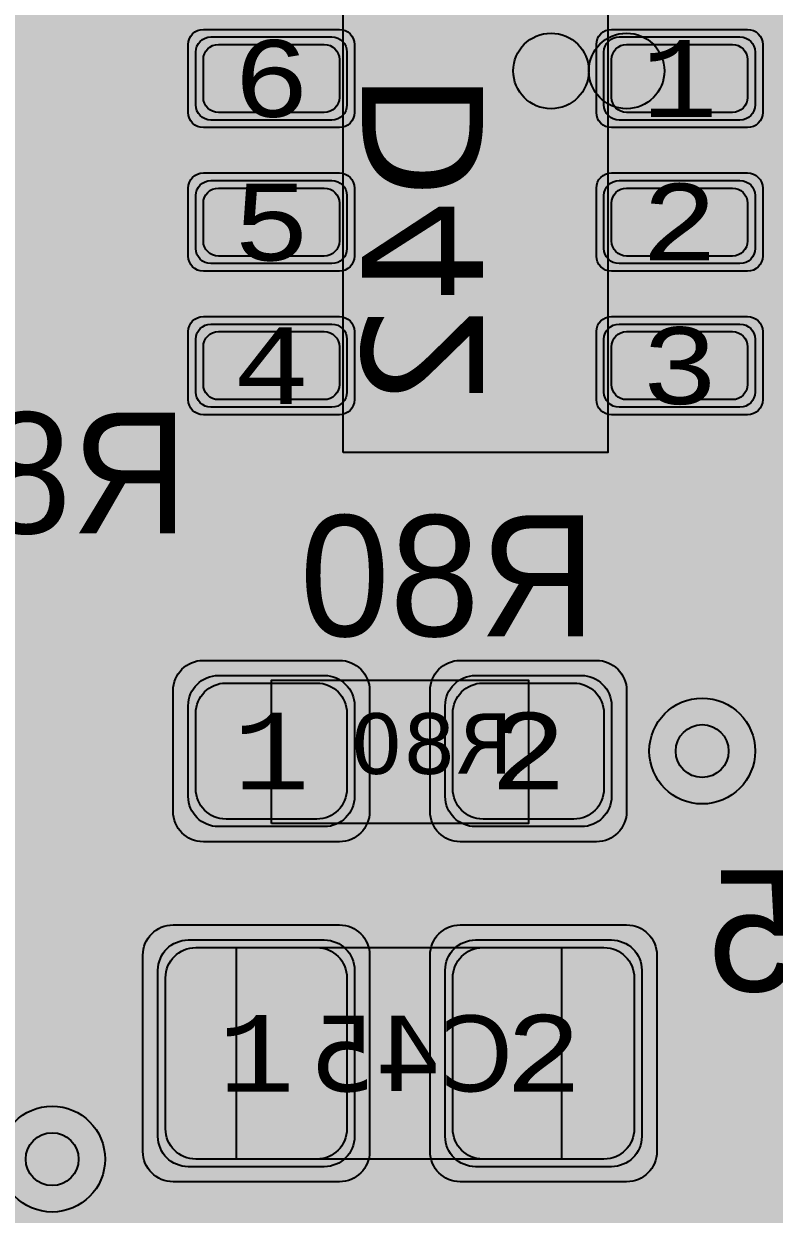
# Model space of a CAD drawing. Extents: x -98 to 119, y -207 to 98.
# Drawn here: x -17.49 to -12.52, y -2.56 to 5.31 of the extents above; entities that cross this region are included whole.
import ezdxf
from ezdxf.enums import TextEntityAlignment as Align

# ---------------------------------------------------------------- set-up
doc = ezdxf.new("R2010")
doc.units = 0
doc.header["$MEASUREMENT"] = 0
for name, color, linetype in [('ASSEMBLY_OUTLINES_BTM', 191, 'CONTINUOUS'), ('ASSEMBLY_PART_NUMBERS_BTM', 191, 'CONTINUOUS'), ('ASSEMBLY_PART_NUMBERS_TOP', 102, 'CONTINUOUS'), ('ASSEMBLY_REF_DES_BTM', 191, 'CONTINUOUS'), ('BOARD_OUTLINE', 10, 'CONTINUOUS'), ('DRILL_DRAWING', 21, 'CONTINUOUS'), ('GENERATED_SILKSCREEN_BTM', 255, 'CONTINUOUS'), ('MANUFACTURING_OUTLINES', 10, 'CONTINUOUS'), ('PART_PADS_SMD_BTM', 230, 'CONTINUOUS'), ('PIN_NUMBERS_BTM', 8, 'CONTINUOUS'), ('PIN_NUMBERS_TOP', 8, 'CONTINUOUS'), ('PLACEMENT_OUTLINES_BTM', 222, 'CONTINUOUS'), ('PLANE_DATA_LAYER_BOTTOM', 230, 'CONTINUOUS'), ('PLANE_DATA_LAYER_TOP', 150, 'CONTINUOUS'), ('PLANE_SHAPES_LAYER_BOTTOM', 230, 'CONTINUOUS'), ('PLANE_SHAPES_LAYER_TOP', 150, 'CONTINUOUS'), ('ROUTE_BORDER', 151, 'CONTINUOUS'), ('SILKSCREEN_OUTLINES_BTM', 211, 'CONTINUOUS'), ('SILKSCREEN_REF_DES_BTM', 211, 'CONTINUOUS'), ('SOLDERMASK_PADS_BTM', 12, 'CONTINUOUS'), ('SOLDERPASTE_PADS_BTM', 12, 'CONTINUOUS'), ('TRACES_LAYER_BOTTOM', 230, 'CONTINUOUS'), ('TRACES_LAYER_TOP', 150, 'CONTINUOUS'), ('VIA_HOLES_LAYER_BOTTOM', 30, 'CONTINUOUS'), ('VIA_HOLES_LAYER_TOP', 30, 'CONTINUOUS'), ('VIA_PADS_LAYER_BOTTOM', 230, 'CONTINUOUS'), ('VIA_PADS_LAYER_TOP', 150, 'CONTINUOUS')]:
    doc.layers.add(name, color=color, linetype=linetype)
doc.styles.add('COURIER_NEW', font='COUR.TTF')
doc.styles.add('VERDANA', font='verdana.TTF')
doc.styles.add('VERIBEST_GERBER_0', font='txt')

msp = doc.modelspace()

# ---------------------------------------------------------------- hatches: boundary and pattern name
at = {"layer": 'ASSEMBLY_OUTLINES_BTM'}
h = msp.add_hatch(color=256, dxfattribs=at)
edge = h.paths.add_edge_path()
edge.add_arc((-14, 5), 0.25, 0, 360)
at = {"layer": 'PLANE_DATA_LAYER_BOTTOM'}
h = msp.add_hatch(color=256, dxfattribs=at)
h.paths.add_polyline_path([(-96.5, 0, -1), (96.5, 0, -1)], flags=0)
h.paths.add_polyline_path([(92.251979, -7.43598, 0.72698816), (92.479659, -3.637852, -0.30860979), (92.431259, -3.566904, -0.00963525), (92.431316, -3.563968, 0.00963501), (92.5, -0.000006), (92.5, 0.000001, 0.05332526), (90.407665, 19.562826, -0.05332692), (90.405941, 19.578942), (90.405941, 19.578943, -0.23821791), (90.436919, 19.640273, 0.66175504), (89.584154, 23.221888, -0.29529758), (89.523137, 23.277841, 0.02240102), (87.08146, 31.194059, -0.0862063), (87.076996, 31.219756), (87.076996, 31.219757, -0.21018391), (87.101696, 31.275919, 0.67938251), (85.774921, 34.749845, -0.30186499), (85.705267, 34.797373, 0.04791583), (77.514669, 50.475005, -0.14530744), (77.502324, 50.516585, -0.1239887), (77.511414, 50.552678, 0.60660899), (75.516892, 53.486368, -0.27423899), (75.44586, 53.517962, 0.02152308), (70.565432, 59.806101, -0.17759524), (70.547363, 59.855368), (70.547363, 59.855369, -0.1118333), (70.5548, 59.888203, 0.66175545), (68.116894, 62.64715, -0.29529737), (68.036725, 62.667806, 0.05833458), (51.722715, 76.687749, -0.24933783), (51.689123, 76.750923), (51.689123, 76.750924, -0.06075989), (51.691357, 76.76924, 0.7149664), (48.509213, 78.818582, -0.31487112), (48.42205, 78.81342, 0.02280668), (41.042088, 82.896302, -0.28513695), (40.999698, 82.964591), (40.999698, 82.964596, -0.00424702), (40.999709, 82.965891, 0.64704661), (37.697353, 84.5176, -0.28975486), (37.616734, 84.505806, 0.05294354), (19.031563, 90.52099, -0.30833592), (18.972104, 90.582877, 0.69698225), (15.284156, 91.27756, -0.30833961), (15.206255, 91.241547, 0.02237069), (6.993138, 92.235275, -0.31520437), (6.925536, 92.290658, 0.71588806), (3.14462, 92.496703, -0.31520526), (3.0714, 92.448994, 0.06346806), (-20.215283, 90.264015, -0.32014225), (-20.296827, 90.298428, 0.72963938), (-23.995319, 89.386755, -0.32014403), (-24.051528, 89.318386, 0.01866354), (-30.645576, 87.275991, -0.30986574), (-30.72878, 87.298418, 0.70117084), (-34.249879, 85.978007, -0.00275269), (-34.249874, 85.977168, -0.30685575), (-34.29782, 85.9064, 0.04916641), (-50.410548, 77.556603, -0.32354836), (-50.499711, 77.561018, 0.73921276), (-53.660594, 75.408706, -0.07516987), (-53.657188, 75.386179), (-53.657188, 75.386178, -0.24247942), (-53.68916, 75.324127, 0.01996774), (-59.527063, 70.80098, -0.29848709), (-59.610009, 70.791065, 0.55672441), (-62.5, 69), (-62.5, 68.999999, 0.08270852), (-62.392031, 68.351756, -0.29848757), (-62.412702, 68.270818, 0.06718659), (-78.279974, 49.27977, -0.27781781), (-78.350169, 49.24438, 0.43635087), (-80.5, 47.25), (-80.5, 47.249999, 0.14146633), (-80.192238, 46.184011, -0.14146588), (-80.180512, 46.143397), (-80.180512, 46.143396, -0.13119073), (-80.190652, 46.105416, 0.01929482), (-83.506407, 39.786053, -0.3122068), (-83.581614, 39.742899, 0.43912347), (-85.75, 37.75, 0.20482962), (-85.131688, 36.303992, -0.20483071), (-85.10813, 36.248899), (-85.10813, 36.248898, -0.10091901), (-85.114214, 36.219062, 0.04809776), (-90.466303, 19.289839, -0.31487042), (-90.530154, 19.230281, 0.71496565), (-91.24073, 15.512631, -0.26937831), (-91.202277, 15.446437), (-91.202277, 15.446436, -0.04192983), (-91.203345, 15.433723, 0.01884133), (-92.106444, 8.523669, -0.32827121), (-92.166453, 8.456161, 0.35402801), (-93.75, 6.5), (-93.75, 6.499999, 0.3147083), (-92.438077, 4.622088, -0.31470689), (-92.388093, 4.55054), (-92.388093, 4.550537, -0.01228575), (-92.388185, 4.546794, 0.01229418), (-92.5, 0.00001), (-92.5, -0.000004, 0.05293339), (-90.438132, -19.421494, -0.32940864), (-90.475468, -19.504015, 0.27173254), (-91.5, -21.25, 0.40159771), (-89.586502, -23.248128, -0.32940451), (-89.516056, -23.305059, 0.02130735), (-87.207653, -30.839509, -0.32217733), (-87.232533, -30.924924, 0.23066593), (-88, -32.499999), (-88, -32.5, 0.43149503), (-85.882787, -34.496562, -0.3221788), (-85.807634, -34.544174, 0.04801617), (-77.643233, -50.277018, -0.30387878), (-77.644537, -50.3618, 0.152519), (-78, -51.499999), (-78, -51.5, 0.48198292), (-75.552374, -53.449264, -0.30388342), (-75.473145, -53.479475, 0.02199125), (-70.483925, -59.90214, -0.3186215), (-70.47622, -59.989968, 0.72539906), (-67.952631, -62.834176, -0.31862421), (-67.866344, -62.852281, 0.06239253), (-50.265124, -77.650932, -0.25435623), (-50.230332, -77.714899), (-50.230332, -77.7149, -0.03445317), (-50.231054, -77.725364, 0.03445193), (-50.25, -78), (-50.25, -78.000001, 0.60330822), (-47.119729, -79.649997, -0.29136265), (-47.037917, -79.64725, 0.02294124), (-39.54278, -83.621879, -0.2900128), (-39.499155, -83.690765), (-39.499155, -83.690766, -0.00713035), (-39.499186, -83.692939, 0.00713296), (-39.5, -83.749994), (-39.5, -83.75, 0.65808296), (-36.126004, -85.203319, -0.29776298), (-36.043963, -85.188513, 0.04901634), (-18.771876, -90.575199, -0.30186131), (-18.712566, -90.635139, 0.67938177), (-15.056336, -91.31372, -0.30186438), (-14.979467, -91.279054, 0.02174912), (-6.993138, -92.235275, -0.31520437), (-6.925536, -92.290658, 0.71588806), (-3.14462, -92.496703, -0.31520526), (-3.0714, -92.448994, 0.06250827), (19.869968, -90.340657, -0.3455664), (19.954737, -90.381493, 0.79435682), (23.75, -89.500001), (23.75, -89.499973, 0.00508686), (23.749586, -89.459281, -0.34558849), (23.806159, -89.384097, 0.02146945), (31.383958, -87.013201, -0.31444693), (31.468175, -87.035889, 0.70013084), (35, -85.75), (35, -85.749988, 0.00909926), (34.998675, -85.677212, -0.00905723), (34.998625, -85.674452), (34.998625, -85.674439, -0.3044722), (35.045955, -85.60392, 0.04798546), (50.721249, -77.353765, -0.31444166), (50.808431, -77.356288, 0.61621831), (54, -75.75), (54, -75.749999, 0.06775817), (53.927211, -75.215343, -0.06775352), (53.924438, -75.194974), (53.924438, -75.194973, -0.24153729), (53.95619, -75.13308, 0.02236582), (60.452055, -70.01285, -0.31311155), (60.538488, -70.003709, 0.71009535), (63.344013, -67.475653, -0.09971759), (63.33807, -67.446151), (63.33807, -67.44615, -0.20692806), (63.362073, -67.390635, 0.05820555), (77.187807, -50.973449, -0.31748667), (77.269693, -50.94147, 0.72222414), (79.294241, -47.729048, -0.17387366), (79.276877, -47.680625, -0.13609457), (79.287761, -47.641379, 0.02052348), (82.926938, -40.980152, -0.3530032), (83.013777, -40.939997, 0.48811211), (85.5, -39), (85.5, -38.999999, 0.2400736), (84.675602, -37.381988, -0.24007295), (84.644192, -37.320342), (84.644192, -37.320341, -0.10410562), (84.650658, -37.289623, 0.05054674), (90.411157, -19.546683, -0.32146983), (90.476988, -19.487077, 0.38127918), (92.25, -17.5, 0.2751437), (91.203224, -15.741772, -0.27514249), (91.163342, -15.674784), (91.163342, -15.674783, -0.04255495), (91.164442, -15.661882, 0.02223578), (92.195155, -7.50356, -0.31919634)], flags=0)
at = {"layer": 'PLANE_DATA_LAYER_TOP'}
h = msp.add_hatch(color=256, dxfattribs=at)
h.paths.add_polyline_path([(-10.207942, -4.358938, -0.58107187), (-10.322975, -4.4245, 0.31312243), (-11.745081, -4.5273, -0.46923522), (-11.859996, -4.504196, 0.07274725), (-11.946446, -4.388124), (-13.462515, -2.872056, -0.19890996), (-13.484833, -2.818175), (-13.484833, -0.038763, -0.61989267), (-13.362585, 0.021949, 0.54146981), (-12.416437, 0.360519, -0.13857289), (-12.396207, 0.396687), (-11.388389, 1.404505, 0.19891222), (-11.241942, 1.758058), (-11.241942, 2.469389, -0.19890996), (-11.219624, 2.52327), (-11.196687, 2.546207, -0.13857289), (-11.160519, 2.566437, 0.34705113), (-10.7, 3.149999), (-10.7, 3.150003, 0.88907401), (-11.883563, 3.289481, -0.13857289), (-11.903793, 3.253313), (-12.095495, 3.061611, 0.19891222), (-12.241942, 2.708058), (-12.241942, 1.996727, -0.19890996), (-12.26426, 1.942846), (-13.103313, 1.103793, -0.13857289), (-13.139481, 1.083563, 0.10394265), (-13.362585, 0.978051, -0.61989267), (-13.484833, 1.038763), (-13.484833, 3.536691, -0.19890996), (-13.462515, 3.590572), (-12.021516, 5.031571, 0.19891222), (-11.875069, 5.385124), (-11.875069, 7.835069, 0.19891222), (-12.021516, 8.188622), (-14.0485, 10.215606, -0.19890996), (-14.070818, 10.269487), (-14.070818, 10.269488, -0.53113808), (-13.966199, 10.34019, 0.44083646), (-12.302971, 11.13997, -0.74348693), (-12.157029, 11.13997, 0.48718619), (-10.322975, 10.4245, -0.58107187), (-10.207942, 10.358938)], flags=0)
h.paths.add_polyline_path([(-12.75, -1.75, -1), (-10.75, -1.75, -1)], flags=0)
at = {"layer": 'PLANE_SHAPES_LAYER_BOTTOM'}
h = msp.add_hatch(color=256, dxfattribs=at)
h.paths.add_polyline_path([(-96.5, 0, -1), (96.5, 0, -1)], flags=0)
h.paths.add_polyline_path([(-92.5, 0, -1), (92.5, 0, -1)], flags=0)
at = {"layer": 'PLANE_SHAPES_LAYER_TOP'}
h = msp.add_hatch(color=256, dxfattribs=at)
h.paths.add_polyline_path([(-96.31345, 0, -1), (96.81345, 0, -1)], flags=0)
h.paths.add_polyline_path([(-92.25, 0, -1), (92.75, 0, -1)], flags=0)
msp.add_hatch(color=256, dxfattribs=at).paths.add_polyline_path([(-10, -24), (-25.75, -24), (-30.25, -19.5), (-30.25, -15.25), (-32, -15.25), (-32, 32.75), (-10, 32.75)], flags=0)
at = {"layer": 'VIA_HOLES_LAYER_BOTTOM'}
h = msp.add_hatch(color=256, dxfattribs=at)
edge = h.paths.add_edge_path()
edge.add_arc((-13, 0.5), 0.175, 0, 360)
h = msp.add_hatch(color=256, dxfattribs=at)
edge = h.paths.add_edge_path()
edge.add_arc((-17.3, -2.2), 0.175, 0, 360)
at = {"layer": 'VIA_HOLES_LAYER_TOP'}
h = msp.add_hatch(color=256, dxfattribs=at)
edge = h.paths.add_edge_path()
edge.add_arc((-13, 0.5), 0.175, 0, 360)
h = msp.add_hatch(color=256, dxfattribs=at)
edge = h.paths.add_edge_path()
edge.add_arc((-17.3, -2.2), 0.175, 0, 360)

# ---------------------------------------------------------------- linework, layer by layer
at = {"layer": 'ASSEMBLY_OUTLINES_BTM', "const_width": 0.1}
msp.add_lwpolyline([(-15.37, 2.47), (-15.37, 5.52), (-13.62, 5.52), (-13.62, 2.47)], close=True, dxfattribs=at)
at = {"layer": 'ASSEMBLY_OUTLINES_BTM'}
for points in [[(-15.85, 0.02), (-15.85, 0.97), (-14.15, 0.97), (-14.15, 0.02)], [(-16.08, -2.2), (-16.08, -0.8), (-13.93, -0.8), (-13.93, -2.2)]]:
    msp.add_lwpolyline(points, close=True, dxfattribs=at)
for centre in [(-14, 5), (-13.5, 5)]:
    msp.add_circle(centre, 0.25, dxfattribs=at)
at = {"layer": 'BOARD_OUTLINE', "const_width": 0.1}
msp.add_lwpolyline([(-97.5, 0, -1), (97.5, 0, -1)], format="xyb", close=True, dxfattribs=at)
at = {"layer": 'GENERATED_SILKSCREEN_BTM', "const_width": 0.15}
for points in [[(-13.624995, 5.283116, 0.00001539), (-13.625005, 5.283112), (-13.625005, 5.524995), (-15.374995, 5.524995), (-15.374995, 5.283112, 0.00001539), (-15.375005, 5.283116), (-15.375005, 5.525, -0.41421356), (-15.375, 5.525005), (-13.625, 5.525005, -0.41421356), (-13.624995, 5.525), (-13.624995, 5.283116)], [(-13.725, 5.108961, 0.22939399), (-13.725, 4.891039), (-13.725, 4.891016, -0.22943757), (-13.725, 5.108984), (-13.725, 5.108961)], [(-15.374995, 4.333112, 0.00001539), (-15.375005, 4.333116), (-15.375005, 4.616884, 0.00001539), (-15.374995, 4.616888), (-15.374995, 4.333112)], [(-13.624995, 4.333116, 0.00001539), (-13.625005, 4.333112), (-13.625005, 4.616888, 0.00001539), (-13.624995, 4.616884), (-13.624995, 4.333116)], [(-15.374995, 3.383112, 0.00001539), (-15.375005, 3.383116), (-15.375005, 3.666884, 0.00001539), (-15.374995, 3.666888), (-15.374995, 3.383112)], [(-13.624995, 3.383116, 0.00001539), (-13.625005, 3.383112), (-13.625005, 3.666888, 0.00001539), (-13.624995, 3.666884), (-13.624995, 3.383116)], [(-13.624995, 2.475, -0.41421356), (-13.625, 2.474995), (-15.375, 2.474995, -0.41421356), (-15.375005, 2.475), (-15.375005, 2.716884, 0.00001539), (-15.374995, 2.716888), (-15.374995, 2.475005), (-13.625005, 2.475005), (-13.625005, 2.716888, 0.00001539), (-13.624995, 2.716884), (-13.624995, 2.475)], [(-14.716156, 0.970005, 0.00001164), (-14.716164, 0.969995), (-15.283836, 0.969995, 0.00001164), (-15.283844, 0.970005), (-14.716156, 0.970005)], [(-14.707902, 0.019995), (-15.292098, 0.019995, 0.00001223), (-15.292089, 0.020005), (-14.707911, 0.020005, 0.00001223), (-14.707902, 0.019995)], [(-14.730485, -0.799995, 0.0000111), (-14.730492, -0.800005), (-15.269508, -0.800005, 0.0000111), (-15.269515, -0.799995), (-14.730485, -0.799995)], [(-14.730485, -2.200005), (-15.269515, -2.200005, 0.0000111), (-15.269508, -2.199995), (-14.730492, -2.199995, 0.0000111), (-14.730485, -2.200005)]]:
    msp.add_lwpolyline(points, format="xyb", dxfattribs=at)
for points in [[(-17.348, 2.62), (-17.348, 2.4384), (-17.3696, 2.3696), (-17.7464, 2.3696), (-17.7696, 2.4384), (-17.7696, 2.62), (-17.6984, 2.6936), (-17.42, 2.6936), (-17.348, 2.62)], [(-17.7056, 1.9264), (-17.412, 1.9264), (-17.4096, 1.9264), (-17.4072, 1.9272), (-17.404, 1.928), (-17.4008, 1.9312), (-17.3208, 2.0136), (-17.3168, 2.0168), (-17.316, 2.02), (-17.316, 2.0248), (-17.316, 2.272), (-17.316, 2.2752), (-17.316, 2.2768), (-17.3168, 2.2776), (-17.3424, 2.3544), (-17.3168, 2.4312), (-17.316, 2.432), (-17.316, 2.4368), (-17.316, 2.6288), (-17.316, 2.632), (-17.3168, 2.636), (-17.3208, 2.64), (-17.4008, 2.7224), (-17.404, 2.7248), (-17.4072, 2.7256), (-17.4096, 2.7264), (-17.412, 2.7264), (-17.7056, 2.7264)], [(-17.0744, 2.4224), (-17.0768, 2.424), (-17.0776, 2.428), (-17.0792, 2.432), (-17.08, 2.436), (-17.08, 2.6008), (-17.0792, 2.6048), (-17.0776, 2.6072), (-17.0776, 2.6096), (-17.0768, 2.6104), (-17.0752, 2.6112), (-17.0744, 2.6128), (-16.9384, 2.7232), (-16.9344, 2.7248), (-16.9312, 2.7256), (-16.928, 2.7264), (-16.5248, 2.7264), (-16.5176, 2.7248), (-16.5128, 2.7208), (-16.5088, 2.716), (-16.5072, 2.7104), (-16.5072, 1.9424), (-16.5088, 1.936), (-16.5128, 1.932), (-16.5176, 1.9296), (-16.5232, 1.9288), (-16.5296, 1.9296), (-16.5352, 1.932), (-16.5392, 1.936), (-16.5408, 1.9424), (-16.5408, 2.3104), (-16.9168, 2.3104), (-17.048, 1.9376), (-17.0512, 1.932), (-17.0568, 1.9288), (-17.0624, 1.928), (-17.068, 1.9296), (-17.0728, 1.932), (-17.0768, 1.936), (-17.0784, 1.9416), (-17.0776, 1.948), (-16.9464, 2.3208), (-17.0744, 2.4224)], [(-16.5408, 2.6936), (-16.9232, 2.6936), (-17.048, 2.5928), (-17.048, 2.444), (-16.9232, 2.3424), (-16.5408, 2.3424), (-16.5408, 2.6936)], [(-17.348, 2.2688), (-17.348, 2.032), (-17.42, 1.9592), (-17.6984, 1.9592), (-17.7696, 2.032), (-17.7696, 2.2688), (-17.7464, 2.3376), (-17.3696, 2.3376), (-17.348, 2.2688)], [(-15.32, 1.9336), (-15.4544, 2.0432), (-15.4576, 2.044), (-15.4592, 2.0448), (-15.4608, 2.0456), (-15.464, 2.0464), (-15.7336, 2.0464), (-15.7368, 2.0456), (-15.7384, 2.0448), (-15.7408, 2.044), (-15.744, 2.0432), (-15.8784, 1.9336), (-15.8808, 1.9296), (-15.8816, 1.9264), (-15.8832, 1.924), (-15.884, 1.9208), (-15.884, 1.372), (-15.8832, 1.3696), (-15.8816, 1.364), (-15.8808, 1.3624), (-15.8784, 1.3592), (-15.744, 1.2496), (-15.7408, 1.2488), (-15.7384, 1.248), (-15.7376, 1.2472), (-15.736, 1.2464), (-15.7336, 1.2464), (-15.464, 1.2464), (-15.4608, 1.2472), (-15.4576, 1.248), (-15.4544, 1.2496), (-15.32, 1.3592), (-15.3176, 1.3608), (-15.3168, 1.3616), (-15.3152, 1.364), (-15.3136, 1.3696), (-15.3128, 1.372), (-15.3128, 1.9208), (-15.3136, 1.924), (-15.3152, 1.9264), (-15.316, 1.9296), (-15.32, 1.9336)], [(-15.4184, 1.3192), (-15.4688, 1.2792), (-15.7272, 1.2792), (-15.852, 1.38), (-15.852, 1.9128), (-15.8048, 1.9504), (-15.4184, 1.3192)], [(-15.3456, 1.9128), (-15.3456, 1.38), (-15.3928, 1.34), (-15.78, 1.9712), (-15.7272, 2.0136), (-15.4688, 2.0136), (-15.3456, 1.9128)], [(-15.1008, 1.7512), (-15.0752, 1.6744), (-15.1008, 1.5976), (-15.1008, 1.5952), (-15.1016, 1.592), (-15.1016, 1.3448), (-15.1016, 1.3424), (-15.1008, 1.34), (-15.1, 1.3368), (-15.0968, 1.3336), (-15.0168, 1.2512), (-15.0128, 1.248), (-15.0088, 1.2472), (-15.0056, 1.2464), (-14.712, 1.2464), (-14.7096, 1.2464), (-14.7072, 1.2472), (-14.704, 1.248), (-14.7008, 1.2512), (-14.6208, 1.3336), (-14.6168, 1.3368), (-14.616, 1.34), (-14.616, 1.3448), (-14.616, 1.592), (-14.616, 1.5952), (-14.616, 1.5968), (-14.6168, 1.5976), (-14.6424, 1.6744), (-14.6168, 1.7512), (-14.616, 1.752), (-14.616, 1.7568), (-14.616, 1.9488), (-14.616, 1.952), (-14.6168, 1.956), (-14.6208, 1.96), (-14.7008, 2.0424), (-14.704, 2.0448), (-14.7072, 2.0456), (-14.7096, 2.0464), (-14.712, 2.0464), (-15.0056, 2.0464), (-15.0088, 2.0456), (-15.0128, 2.0448), (-15.0168, 2.0424), (-15.0968, 1.96), (-15.1, 1.9552), (-15.1008, 1.952), (-15.1016, 1.9488), (-15.1016, 1.7568), (-15.1016, 1.7536), (-15.1008, 1.752), (-15.1008, 1.7512)], [(-14.648, 1.94), (-14.648, 1.7584), (-14.6696, 1.6896), (-15.0464, 1.6896), (-15.0696, 1.7584), (-15.0696, 1.94), (-14.9984, 2.0136), (-14.72, 2.0136), (-14.648, 1.94)], [(-14.3744, 1.7424), (-14.3768, 1.744), (-14.3776, 1.748), (-14.3792, 1.752), (-14.38, 1.756), (-14.38, 1.9208), (-14.3792, 1.9248), (-14.3776, 1.9272), (-14.3776, 1.9296), (-14.3768, 1.9304), (-14.3752, 1.9312), (-14.3744, 1.9328), (-14.2384, 2.0432), (-14.2344, 2.0448), (-14.2312, 2.0456), (-14.228, 2.0464), (-13.8248, 2.0464), (-13.8176, 2.0448), (-13.8128, 2.0408), (-13.8088, 2.036), (-13.8072, 2.0304), (-13.8072, 1.2624), (-13.8088, 1.256), (-13.8128, 1.252), (-13.8176, 1.2496), (-13.8232, 1.2488), (-13.8296, 1.2496), (-13.8352, 1.252), (-13.8392, 1.256), (-13.8408, 1.2624), (-13.8408, 1.6304), (-14.2168, 1.6304), (-14.348, 1.2576), (-14.3512, 1.252), (-14.3568, 1.2488), (-14.3624, 1.248), (-14.368, 1.2496), (-14.3728, 1.252), (-14.3768, 1.256), (-14.3784, 1.2616), (-14.3776, 1.268), (-14.2464, 1.6408), (-14.3744, 1.7424)], [(-13.8408, 2.0136), (-14.2232, 2.0136), (-14.348, 1.9128), (-14.348, 1.764), (-14.2232, 1.6624), (-13.8408, 1.6624), (-13.8408, 2.0136)], [(-14.648, 1.5888), (-14.648, 1.352), (-14.72, 1.2792), (-14.9984, 1.2792), (-15.0696, 1.352), (-15.0696, 1.5888), (-15.0464, 1.6576), (-14.6696, 1.6576), (-14.648, 1.5888)], [(-12.7684, -0.5788), (-12.7652, -0.5796), (-12.7628, -0.5804), (-12.7596, -0.582), (-12.6508, -0.67), (-12.6508, -0.3364), (-13.1732, -0.3364), (-13.1788, -0.3348), (-13.1836, -0.3316), (-13.186, -0.326), (-13.1868, -0.3204), (-13.186, -0.314), (-13.1836, -0.3092), (-13.1788, -0.3052), (-13.1732, -0.3036), (-12.6332, -0.3036), (-12.6276, -0.3052), (-12.6228, -0.3092), (-12.6188, -0.314), (-12.6172, -0.3196), (-12.6172, -0.7044), (-12.618, -0.71), (-12.6204, -0.714), (-12.6236, -0.7164), (-12.6292, -0.718), (-12.6324, -0.7196), (-12.6364, -0.7204), (-12.6404, -0.7196), (-12.6436, -0.7172), (-12.774, -0.6108), (-13.0324, -0.6108), (-13.1572, -0.7124), (-13.1572, -0.97), (-13.0324, -1.07), (-12.774, -1.07), (-12.6436, -0.9644), (-12.638, -0.962), (-12.6332, -0.962), (-12.6276, -0.9652), (-12.6236, -0.9692), (-12.6204, -0.9748), (-12.6188, -0.9804), (-12.6196, -0.9836), (-12.6204, -0.986), (-12.622, -0.9884), (-12.6244, -0.99), (-12.7596, -1.1004), (-12.762, -1.102), (-12.7652, -1.102), (-12.7684, -1.1036), (-13.038, -1.1036), (-13.0396, -1.1036), (-13.0412, -1.1028), (-13.042, -1.1028), (-13.0436, -1.102), (-13.0452, -1.102), (-13.0484, -1.1004), (-13.1836, -0.99), (-13.186, -0.9876), (-13.1868, -0.986), (-13.1884, -0.9812), (-13.1892, -0.978), (-13.1892, -0.7044), (-13.1884, -0.7012), (-13.1868, -0.6964), (-13.1868, -0.6948), (-13.1852, -0.694), (-13.1844, -0.6924), (-13.1836, -0.6908), (-13.0484, -0.582), (-13.0444, -0.5804), (-13.0412, -0.5796), (-13.038, -0.5788), (-12.7684, -0.5788)]]:
    msp.add_lwpolyline(points, dxfattribs=at)
at = {"layer": 'MANUFACTURING_OUTLINES'}
msp.add_circle((0, 0), 97.575405, dxfattribs=at)
at = {"layer": 'PART_PADS_SMD_BTM'}
for points in [[(-15.35, 4.775, -0.41421356), (-15.45, 4.675), (-16.25, 4.675, -0.41421356), (-16.35, 4.775), (-16.35, 5.125, -0.41421356), (-16.25, 5.225), (-15.45, 5.225, -0.41421356), (-15.35, 5.125)], [(-12.65, 4.775, -0.41421356), (-12.75, 4.675), (-13.55, 4.675, -0.41421356), (-13.65, 4.775), (-13.65, 5.125, -0.41421356), (-13.55, 5.225), (-12.75, 5.225, -0.41421356), (-12.65, 5.125)], [(-15.35, 3.825, -0.41421356), (-15.45, 3.725), (-16.25, 3.725, -0.41421356), (-16.35, 3.825), (-16.35, 4.175, -0.41421356), (-16.25, 4.275), (-15.45, 4.275, -0.41421356), (-15.35, 4.175)], [(-12.65, 3.825, -0.41421356), (-12.75, 3.725), (-13.55, 3.725, -0.41421356), (-13.65, 3.825), (-13.65, 4.175, -0.41421356), (-13.55, 4.275), (-12.75, 4.275, -0.41421356), (-12.65, 4.175)], [(-15.35, 2.875, -0.41421356), (-15.45, 2.775), (-16.25, 2.775, -0.41421356), (-16.35, 2.875), (-16.35, 3.225, -0.41421356), (-16.25, 3.325), (-15.45, 3.325, -0.41421356), (-15.35, 3.225)], [(-12.65, 2.875, -0.41421356), (-12.75, 2.775), (-13.55, 2.775, -0.41421356), (-13.65, 2.875), (-13.65, 3.225, -0.41421356), (-13.55, 3.325), (-12.75, 3.325, -0.41421356), (-12.65, 3.225)], [(-16.4, 0.8, -0.41421356), (-16.2, 1), (-15.5, 1, -0.41421356), (-15.3, 0.8), (-15.3, 0.2, -0.41421356), (-15.5, 0), (-16.2, 0, -0.41421356), (-16.4, 0.2)], [(-14.7, 0.8, -0.41421356), (-14.5, 1), (-13.8, 1, -0.41421356), (-13.6, 0.8), (-13.6, 0.2, -0.41421356), (-13.8, 0), (-14.5, 0, -0.41421356), (-14.7, 0.2)], [(-15.5, -0.75, -0.41421356), (-15.3, -0.95), (-15.3, -2.05, -0.41421356), (-15.5, -2.25), (-16.4, -2.25, -0.41421356), (-16.6, -2.05), (-16.6, -0.95, -0.41421356), (-16.4, -0.75)], [(-13.6, -0.75, -0.41421356), (-13.4, -0.95), (-13.4, -2.05, -0.41421356), (-13.6, -2.25), (-14.5, -2.25, -0.41421356), (-14.7, -2.05), (-14.7, -0.95, -0.41421356), (-14.5, -0.75)]]:
    msp.add_lwpolyline(points, format="xyb", close=True, dxfattribs=at)
at = {"layer": 'PLACEMENT_OUTLINES_BTM'}
for points in [[(-15.375, 2.475), (-15.375, 5.525), (-13.625, 5.525), (-13.625, 2.475)], [(-15.85, 0.02), (-15.85, 0.97), (-14.15, 0.97), (-14.15, 0.02)], [(-16.08, -2.2), (-16.08, -0.8), (-13.93, -0.8), (-13.93, -2.2)]]:
    msp.add_lwpolyline(points, close=True, dxfattribs=at)
at = {"layer": 'ROUTE_BORDER'}
msp.add_circle((0, 0), 96.5, dxfattribs=at)
at = {"layer": 'SILKSCREEN_OUTLINES_BTM'}
for points in [[(-15.375, 2.475), (-15.375, 5.525), (-13.625, 5.525), (-13.625, 2.475)], [(-15.85, 0.02), (-15.85, 0.97), (-14.15, 0.97), (-14.15, 0.02)], [(-16.08, -2.2), (-16.08, -0.8), (-13.93, -0.8), (-13.93, -2.2)]]:
    msp.add_lwpolyline(points, close=True, dxfattribs=at)
msp.add_circle((-13.5, 5), 0.25, dxfattribs=at)
at = {"layer": 'SOLDERMASK_PADS_BTM'}
for points in [[(-15.3, 4.725, -0.41421356), (-15.4, 4.625), (-16.3, 4.625, -0.41421356), (-16.4, 4.725), (-16.4, 5.175, -0.41421356), (-16.3, 5.275), (-15.4, 5.275, -0.41421356), (-15.3, 5.175)], [(-12.6, 4.725, -0.41421356), (-12.7, 4.625), (-13.6, 4.625, -0.41421356), (-13.7, 4.725), (-13.7, 5.175, -0.41421356), (-13.6, 5.275), (-12.7, 5.275, -0.41421356), (-12.6, 5.175)], [(-15.3, 3.775, -0.41421356), (-15.4, 3.675), (-16.3, 3.675, -0.41421356), (-16.4, 3.775), (-16.4, 4.225, -0.41421356), (-16.3, 4.325), (-15.4, 4.325, -0.41421356), (-15.3, 4.225)], [(-12.6, 3.775, -0.41421356), (-12.7, 3.675), (-13.6, 3.675, -0.41421356), (-13.7, 3.775), (-13.7, 4.225, -0.41421356), (-13.6, 4.325), (-12.7, 4.325, -0.41421356), (-12.6, 4.225)], [(-15.3, 2.825, -0.41421356), (-15.4, 2.725), (-16.3, 2.725, -0.41421356), (-16.4, 2.825), (-16.4, 3.275, -0.41421356), (-16.3, 3.375), (-15.4, 3.375, -0.41421356), (-15.3, 3.275)], [(-12.6, 2.825, -0.41421356), (-12.7, 2.725), (-13.6, 2.725, -0.41421356), (-13.7, 2.825), (-13.7, 3.275, -0.41421356), (-13.6, 3.375), (-12.7, 3.375, -0.41421356), (-12.6, 3.275)], [(-16.5, 0.9, -0.41421356), (-16.3, 1.1), (-15.4, 1.1, -0.41421356), (-15.2, 0.9), (-15.2, 0.1, -0.41421356), (-15.4, -0.1), (-16.3, -0.1, -0.41421356), (-16.5, 0.1)], [(-14.8, 0.9, -0.41421356), (-14.6, 1.1), (-13.7, 1.1, -0.41421356), (-13.5, 0.9), (-13.5, 0.1, -0.41421356), (-13.7, -0.1), (-14.6, -0.1, -0.41421356), (-14.8, 0.1)], [(-15.4, -0.65, -0.41421356), (-15.2, -0.85), (-15.2, -2.15, -0.41421356), (-15.4, -2.35), (-16.5, -2.35, -0.41421356), (-16.7, -2.15), (-16.7, -0.85, -0.41421356), (-16.5, -0.65)], [(-13.5, -0.65, -0.41421356), (-13.3, -0.85), (-13.3, -2.15, -0.41421356), (-13.5, -2.35), (-14.6, -2.35, -0.41421356), (-14.8, -2.15), (-14.8, -0.85, -0.41421356), (-14.6, -0.65)]]:
    msp.add_lwpolyline(points, format="xyb", close=True, dxfattribs=at)
at = {"layer": 'SOLDERPASTE_PADS_BTM'}
for points in [[(-15.4, 4.825, -0.41421356), (-15.5, 4.725), (-16.2, 4.725, -0.41421356), (-16.3, 4.825), (-16.3, 5.075, -0.41421356), (-16.2, 5.175), (-15.5, 5.175, -0.41421356), (-15.4, 5.075)], [(-12.7, 4.825, -0.41421356), (-12.8, 4.725), (-13.5, 4.725, -0.41421356), (-13.6, 4.825), (-13.6, 5.075, -0.41421356), (-13.5, 5.175), (-12.8, 5.175, -0.41421356), (-12.7, 5.075)], [(-15.4, 3.875, -0.41421356), (-15.5, 3.775), (-16.2, 3.775, -0.41421356), (-16.3, 3.875), (-16.3, 4.125, -0.41421356), (-16.2, 4.225), (-15.5, 4.225, -0.41421356), (-15.4, 4.125)], [(-12.7, 3.875, -0.41421356), (-12.8, 3.775), (-13.5, 3.775, -0.41421356), (-13.6, 3.875), (-13.6, 4.125, -0.41421356), (-13.5, 4.225), (-12.8, 4.225, -0.41421356), (-12.7, 4.125)], [(-15.4, 2.925, -0.41421356), (-15.5, 2.825), (-16.2, 2.825, -0.41421356), (-16.3, 2.925), (-16.3, 3.175, -0.41421356), (-16.2, 3.275), (-15.5, 3.275, -0.41421356), (-15.4, 3.175)], [(-12.7, 2.925, -0.41421356), (-12.8, 2.825), (-13.5, 2.825, -0.41421356), (-13.6, 2.925), (-13.6, 3.175, -0.41421356), (-13.5, 3.275), (-12.8, 3.275, -0.41421356), (-12.7, 3.175)], [(-16.35, 0.75, -0.41421356), (-16.15, 0.95), (-15.55, 0.95, -0.41421356), (-15.35, 0.75), (-15.35, 0.25, -0.41421356), (-15.55, 0.05), (-16.15, 0.05, -0.41421356), (-16.35, 0.25)], [(-14.65, 0.75, -0.41421356), (-14.45, 0.95), (-13.85, 0.95, -0.41421356), (-13.65, 0.75), (-13.65, 0.25, -0.41421356), (-13.85, 0.05), (-14.45, 0.05, -0.41421356), (-14.65, 0.25)], [(-15.55, -0.8, -0.41421356), (-15.35, -1), (-15.35, -2, -0.41421356), (-15.55, -2.2), (-16.35, -2.2, -0.41421356), (-16.55, -2), (-16.55, -1, -0.41421356), (-16.35, -0.8)], [(-13.65, -0.8, -0.41421356), (-13.45, -1), (-13.45, -2, -0.41421356), (-13.65, -2.2), (-14.45, -2.2, -0.41421356), (-14.65, -2), (-14.65, -1, -0.41421356), (-14.45, -0.8)]]:
    msp.add_lwpolyline(points, format="xyb", close=True, dxfattribs=at)
at = {"layer": 'TRACES_LAYER_BOTTOM'}
for points, const_width in [([(4.7, 6.6), (4.085133, 6.6), (3.752131, 6.933002), (-3.890274, 6.933002), (-4.522548, 7.565276), (-7.486617, 7.565276), (-9.425712, 9.504371), (-16.161906, 9.504371), (-17.16645, 8.499827), (-17.16645, 3.549666), (-17.841116, 2.875), (-18.358884, 2.875), (-18.61976, 3.135876), (-18.714124, 3.135876), (-19.35, 2.5)], 0.25), ([(-16.075, 4), (-16.416033, 4), (-16.76645, 4.350417), (-16.76645, 6.75855), (-16.45, 7.075), (-16.45, 7.7)], 0.25), ([(-15.85, 4.95), (-15.85, 5.6125), (-15.5, 5.9625), (-15.5, 6.9)], 0.35), ([(-13.15, 4.95), (-13.15, 5.6125), (-13.25, 5.7125), (-13.25, 6.9)], 0.35), ([(-15.85, 4.95), (-15.075, 4.95), (-14.797954, 4.672954), (-14.797954, 2.841583), (-13.939022, 1.982651), (-7.817349, 1.982651), (-6.8, 3)], 0.25), ([(-15.85, 4), (-16.075, 4)], 0.35), ([(-12.05, 4.05), (-12.1, 4), (-13.15, 4)], 0.35), ([(-16.075, 4), (-16.805082, 3.269918), (-16.805082, 1.926985), (-16.153097, 1.275), (-16.153097, 0.5), (-15.85, 0.5)], 0.25), ([(-11.3, 3.15), (-11.925, 3.15), (-12.025, 3.05), (-13.15, 3.05)], 0.35), ([(-5.8, 2.4), (-6.686765, 1.513235), (-14.947766, 1.513235), (-15.85, 2.415469), (-15.85, 3.05)], 0.35), ([(-14.05, -1.5), (-14.05, -0.76761), (-12.110642, -0.76761), (-10.585008, 0.758024), (-5.573127, 0.758024), (-5.573125, 0.758026), (-5.472799, 0.758026)], 0.35), ([(-13, 0.5), (-14.15, 0.5)], 0.5), ([(-14.05, -1.5), (-14.835876, -0.714124), (-14.835876, -0.514124), (-15.85, 0.5)], 0.35), ([(-18.15, -1.2), (-18.15, -1.775), (-17.725, -2.2), (-17.3, -2.2)], 0.35), ([(-15.95, -1.5), (-15.95, -2.2041), (-17.1041, -2.2041), (-17.2, -2.3), (-17.3, -2.2)], 0.35), ([(-23.1, -3.3), (-15.707169, -3.3), (-15.09435, -2.687181), (-5.831951, -2.687181), (-4.934312, -3.58482), (-4.934312, -5.0132)], 0.35)]:
    msp.add_lwpolyline(points, dxfattribs=dict(at, const_width=const_width))
at = {"layer": 'TRACES_LAYER_TOP'}
for points, const_width in [([(-24.79, 11.5), (-24.79, 10.147589), (-24.542513, 9.900102), (-15.579749, 9.900102), (-13.359321, 7.679674), (-13.359321, 5.478081), (-14.828033, 4.009369), (-14.828033, -6.071967), (-14.1, -6.8)], 0.5), ([(-16.04, 11.5), (-12.375069, 7.835069), (-12.375069, 5.385124), (-13.984833, 3.77536), (-13.984833, -3.056844), (-12.3, -4.741677), (-12.3, -6.8)], 0.5), ([(-24.3, 5.8), (-23.893505, 5.8), (-23.464505, 5.371), (-15.979, 5.371), (-14.45, 6.9)], 0.25), ([(-13, 0.5), (-11.741942, 1.758058), (-11.741942, 2.708058), (-11.3, 3.15)], 0.5)]:
    msp.add_lwpolyline(points, dxfattribs=dict(at, const_width=const_width))
at = {"layer": 'VIA_HOLES_LAYER_BOTTOM'}
for centre in [(-13, 0.5), (-17.3, -2.2)]:
    msp.add_circle(centre, 0.175, dxfattribs=at)
at = {"layer": 'VIA_HOLES_LAYER_TOP'}
for centre in [(-13, 0.5), (-17.3, -2.2)]:
    msp.add_circle(centre, 0.175, dxfattribs=at)
at = {"layer": 'VIA_PADS_LAYER_BOTTOM'}
for centre in [(-13, 0.5), (-17.3, -2.2)]:
    msp.add_circle(centre, 0.35, dxfattribs=at)
at = {"layer": 'VIA_PADS_LAYER_TOP'}
for centre in [(-13, 0.5), (-17.3, -2.2)]:
    msp.add_circle(centre, 0.35, dxfattribs=at)

# ---------------------------------------------------------------- texts
at = {"layer": 'ASSEMBLY_PART_NUMBERS_BTM', "style": 'VERIBEST_GERBER_0', "text_generation_flag": 2}
for s, p in [('ERJ-3EKF4701V', (-12.96, 7.75)), ('SN74LVC1G08DBVR', (-16.96, 5.25)), ('SN74LVC1G08DBVR', (-16.96, -0.25))]:
    msp.add_text(s, height=2.032, rotation=90, dxfattribs=at).set_placement(p, align=Align.TOP_LEFT)
for s, p in [('ERJ-3EKF4701V', (-15, 3.04)), ('CL21B225KOFNNNE', (-15, 1.04))]:
    msp.add_text(s, height=2.032, dxfattribs=at).set_placement(p, align=Align.TOP_LEFT)
at = {"layer": 'ASSEMBLY_PART_NUMBERS_TOP', "style": 'VERIBEST_GERBER_0'}
for s, p in [('ERJ-3EKF6200V', (-34.75, 7.04)), ('CL10B104KB8SFNC', (-32, 3.04)), ('CL21B106KOQNNNE', (-32, -0.04)), ('ERJ-3EKF6200V', (-34.75, -0.46))]:
    msp.add_text(s, height=2.032, dxfattribs=at).set_placement(p, align=Align.TOP_LEFT)
at = {"layer": 'ASSEMBLY_REF_DES_BTM', "style": 'VERDANA', "text_generation_flag": 2}
msp.add_text('D42', height=0.8, rotation=90, dxfattribs=at).set_placement((-15.25, 5), align=Align.TOP_LEFT)
for s, height, p in [('R80', 0.4, (-14.25, 0.75)), ('C45', 0.5, (-14.25, -1.25))]:
    msp.add_text(s, height=height, dxfattribs=at).set_placement(p, align=Align.TOP_LEFT)
at = {"layer": 'DRILL_DRAWING', "style": 'VERIBEST_GERBER_0'}
for p in [(-12.05, 4.05), (-18.1, 3.5), (-13, 0.5), (-17.3, -2.2)]:
    msp.add_text('A', height=2, dxfattribs=at).set_placement(p, align=Align.MIDDLE_CENTER)
at = {"layer": 'PIN_NUMBERS_BTM', "style": 'COURIER_NEW'}
for s, p in [('6', (-15.85, 4.95)), ('1', (-13.15, 4.95)), ('5', (-15.85, 4)), ('2', (-13.15, 4)), ('3', (-13.15, 3.05)), ('4', (-15.85, 3.05)), ('1', (-15.85, 0.5)), ('2', (-14.15, 0.5)), ('1', (-15.95, -1.5)), ('2', (-14.05, -1.5))]:
    msp.add_text(s, height=0.508, dxfattribs=at).set_placement(p, align=Align.MIDDLE_CENTER)
at = {"layer": 'PIN_NUMBERS_TOP', "style": 'COURIER_NEW'}
for s, p in [('6', (-15.85, 4.95)), ('1', (-13.15, 4.95)), ('5', (-15.85, 4)), ('2', (-13.15, 4)), ('3', (-13.15, 3.05)), ('4', (-15.85, 3.05)), ('1', (-15.85, 0.5)), ('2', (-14.15, 0.5)), ('1', (-15.95, -1.5)), ('2', (-14.05, -1.5))]:
    msp.add_text(s, height=0.508, dxfattribs=at).set_placement(p, align=Align.MIDDLE_CENTER)
at = {"layer": 'SILKSCREEN_REF_DES_BTM', "style": 'VERIBEST_GERBER_0', "text_generation_flag": 2}
for s, p in [('R82', (-16.4, 2.74)), ('R80', (-13.7, 2.06)), ('C45', (-11, -0.29))]:
    msp.add_text(s, height=0.8, dxfattribs=at).set_placement(p, align=Align.TOP_LEFT)

doc.saveas('drawing.dxf')
